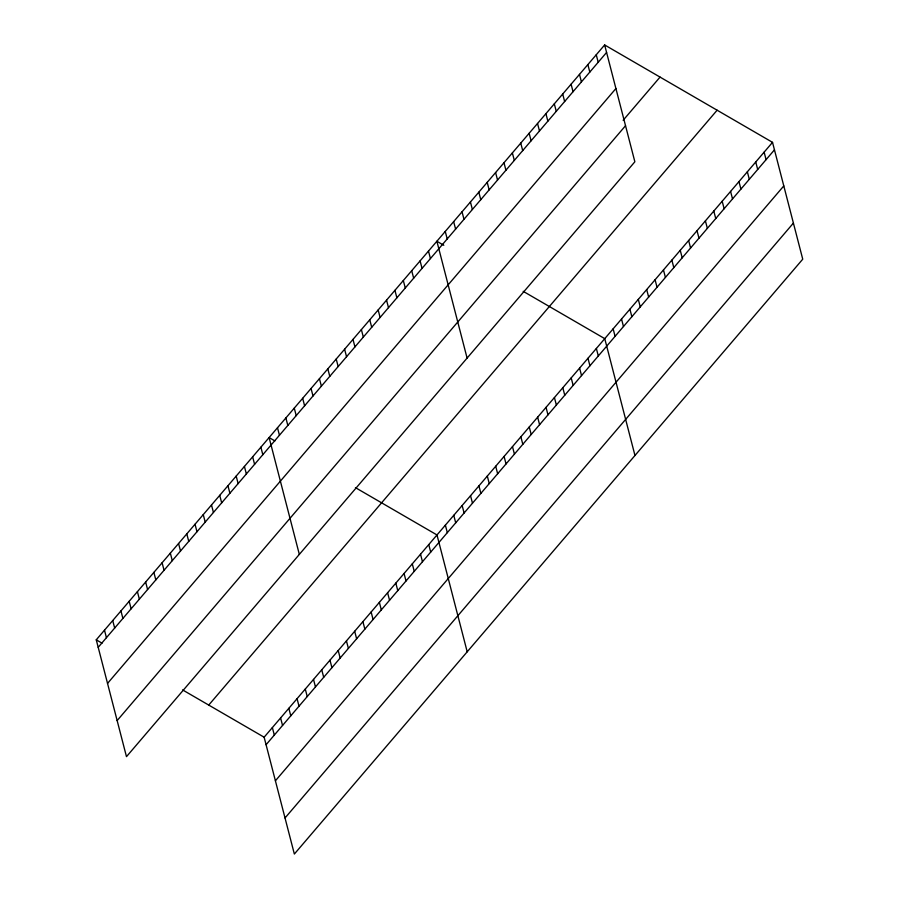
<?xml version="1.0" encoding="UTF-8"?>
<svg xmlns="http://www.w3.org/2000/svg" width="899" height="899" viewBox="0 0 899 899"><rect width="100%" height="100%" fill="white"/><g stroke="black" fill="none" stroke-linecap="round" stroke-linejoin="round"><path stroke-width="1.35" d="M604.645 44.95L634.863 161.786L126.478 756.655L96.26 639.818L604.645 44.95L772.522 142.345L802.74 259.182L294.355 854.05L264.137 737.214L182.576 689.904M98.205 647.325L606.589 52.445M107.532 683.409L615.916 88.529M623.142 120.275L660.046 77.089M117.151 720.571L625.535 125.703M208.737 705.074L717.121 110.206M264.137 737.214L772.522 142.345M266.082 744.72L774.466 149.841M275.409 780.793L783.793 185.924M285.028 817.966L793.401 223.098M443.803 245.281L436.88 241.258L467.098 358.094M523.196 291.332L604.757 338.653L634.975 455.49M274.88 440.915L269.116 437.566L299.333 554.402M355.431 487.64L436.993 534.961L467.199 651.797M96.26 639.818L102.037 643.167M764.139 152.156L766.072 159.662M755.744 161.977L757.688 169.473M747.361 171.788L749.294 179.294M738.967 181.609L740.911 189.105M730.584 191.42L732.516 198.915M722.189 201.241L724.133 208.737M713.806 211.051L715.739 218.547M705.412 220.862L707.356 228.368M697.028 230.683L698.972 238.179M688.634 240.494L690.578 248M680.251 250.315L682.195 257.811M671.868 260.126L673.801 267.632M663.473 269.947L665.417 277.443M655.09 279.758L657.023 287.264M596.262 54.76L598.195 62.267M646.696 289.579L648.64 297.075M587.867 64.582L589.811 72.077M638.312 299.389L640.245 306.885M579.484 74.392L581.417 81.899M629.918 309.211L631.862 316.706M571.09 84.214L573.034 91.709M621.535 319.021L623.468 326.517M562.707 94.024L564.639 101.531M613.14 328.832L615.085 336.338M554.312 103.846L556.256 111.341M545.929 113.656L547.862 121.163M596.363 348.464L598.307 355.97M537.535 123.478L539.479 130.973M587.98 358.285L589.924 365.781M529.151 133.288L531.095 140.783M579.597 368.096L581.529 375.602M520.757 143.11L522.701 150.605M571.202 377.917L573.146 385.413M512.374 152.92L514.318 160.415M562.819 387.727L564.752 395.223M503.991 162.73L505.923 170.237M554.425 397.549L556.369 405.044M495.596 172.552L497.54 180.047M546.041 407.359L547.974 414.855M487.213 182.362L489.146 189.869M537.647 417.17L539.591 424.676M478.819 192.184L480.763 199.679M529.264 426.991L531.197 434.487M470.435 201.994L472.368 209.501M520.869 436.802L522.813 444.308M462.041 211.816L463.985 219.311M512.486 446.623L514.419 454.119M453.658 221.626L455.591 229.121M504.092 456.434L506.036 463.94M445.263 231.448L447.208 238.943M495.709 466.255L497.653 473.751M487.314 476.065L489.258 483.572M428.486 251.068L430.43 258.575M478.931 485.887L480.875 493.382M420.103 260.89L422.047 268.385M470.548 495.697L472.481 503.193M411.72 270.7L413.652 278.207M462.153 505.519L464.098 513.014M403.325 280.522L405.269 288.017M453.77 515.329L455.703 522.825M394.942 290.332L396.875 297.839M445.376 525.14L447.32 532.646M386.548 300.154L388.492 307.649M378.164 309.964L380.097 317.471M428.756 544.592L430.7 552.087M369.77 319.786L371.714 327.281M420.53 554.222L422.463 561.718M361.387 329.596L363.32 337.091M412.293 563.853L414.237 571.348M352.992 339.417L354.936 346.913M404.067 573.483L406 580.99M344.609 349.228L346.542 356.723M395.83 583.114L397.774 590.621M336.215 359.038L338.159 366.545M387.604 592.744L389.548 600.251M327.832 368.86L329.776 376.355M379.378 602.375L381.311 609.882M319.437 378.67L321.381 386.177M371.141 612.005L373.085 619.512M311.054 388.492L312.998 395.987M362.915 621.647L364.848 629.143M302.671 398.302L304.604 405.809M354.678 631.278L356.622 638.773M294.276 408.124L296.221 415.619M346.452 640.908L348.385 648.404M285.893 417.934L287.826 425.441M338.215 650.539L340.159 658.034M277.499 427.755L279.443 435.251M329.989 660.169L331.922 667.665M321.752 669.8L323.696 677.295M260.879 447.196L262.823 454.703M313.526 679.43L315.459 686.926M252.653 456.827L254.586 464.334M305.289 689.061L307.233 696.556M244.416 466.457L246.36 473.964M297.063 698.692L299.007 706.187M236.19 476.088L238.134 483.595M288.837 708.322L290.77 715.818M227.953 485.718L229.897 493.225M280.6 717.953L282.544 725.459M219.727 495.349L221.671 502.856M272.375 727.583L274.307 735.09M211.501 504.991L213.434 512.486M203.264 514.621L205.208 522.117M195.038 524.252L196.971 531.747M186.801 533.882L188.745 541.378M178.575 543.513L180.508 551.008M170.338 553.143L172.282 560.639M162.112 562.774L164.045 570.269M153.875 572.405L155.819 579.9M145.649 582.035L147.582 589.53M137.412 591.666L139.356 599.172M129.186 601.296L131.13 608.803M120.96 610.927L122.893 618.433M112.723 620.557L114.667 628.064M104.498 630.188L106.43 637.694"/></g></svg>
